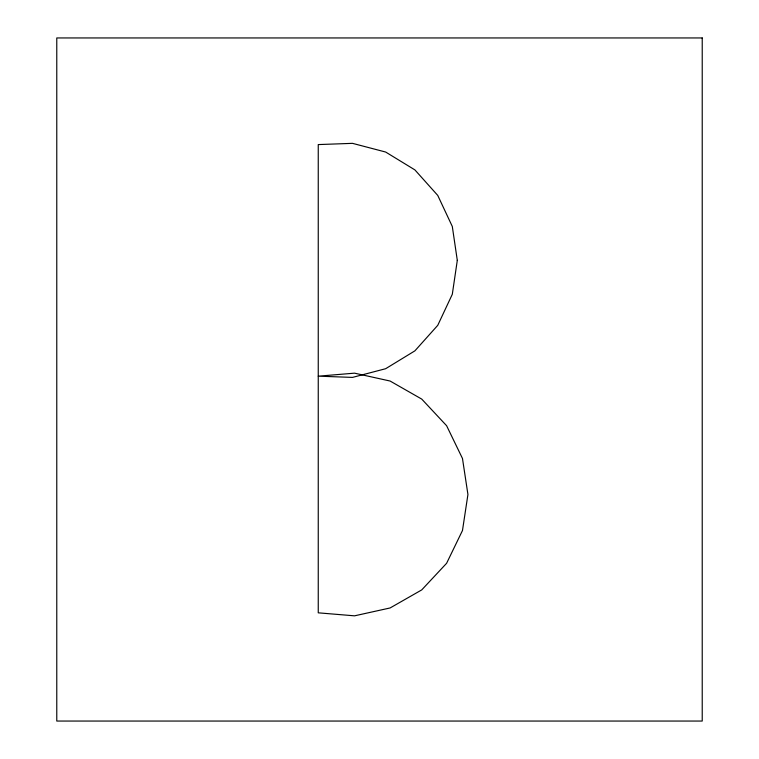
<?xml version="1.0" encoding="UTF-8"?>
<svg xmlns="http://www.w3.org/2000/svg" width="759" height="759" viewBox="0 0 759 759"><rect width="100%" height="100%" fill="white"/><g stroke="black" fill="none" stroke-linecap="round" stroke-linejoin="round"><path stroke-width="1.14" d="M457.298 260.375L452.307 294.283L437.763 325.317L414.898 350.848L385.648 368.713L352.499 377.403L318.249 376.17L354.548 373.162L390.107 381.037L421.738 399.092L446.605 425.704L462.478 458.483L467.933 494.498L462.478 530.513L446.605 563.292L421.738 589.904L390.107 607.959L354.548 615.834L318.249 612.826L318.249 144.58L352.499 143.347L385.648 152.037L414.898 169.902L437.763 195.433L452.307 226.467L457.298 260.375M702.227 37.95L56.773 37.95L56.773 721.05L702.227 721.05L702.227 37.95"/></g></svg>
